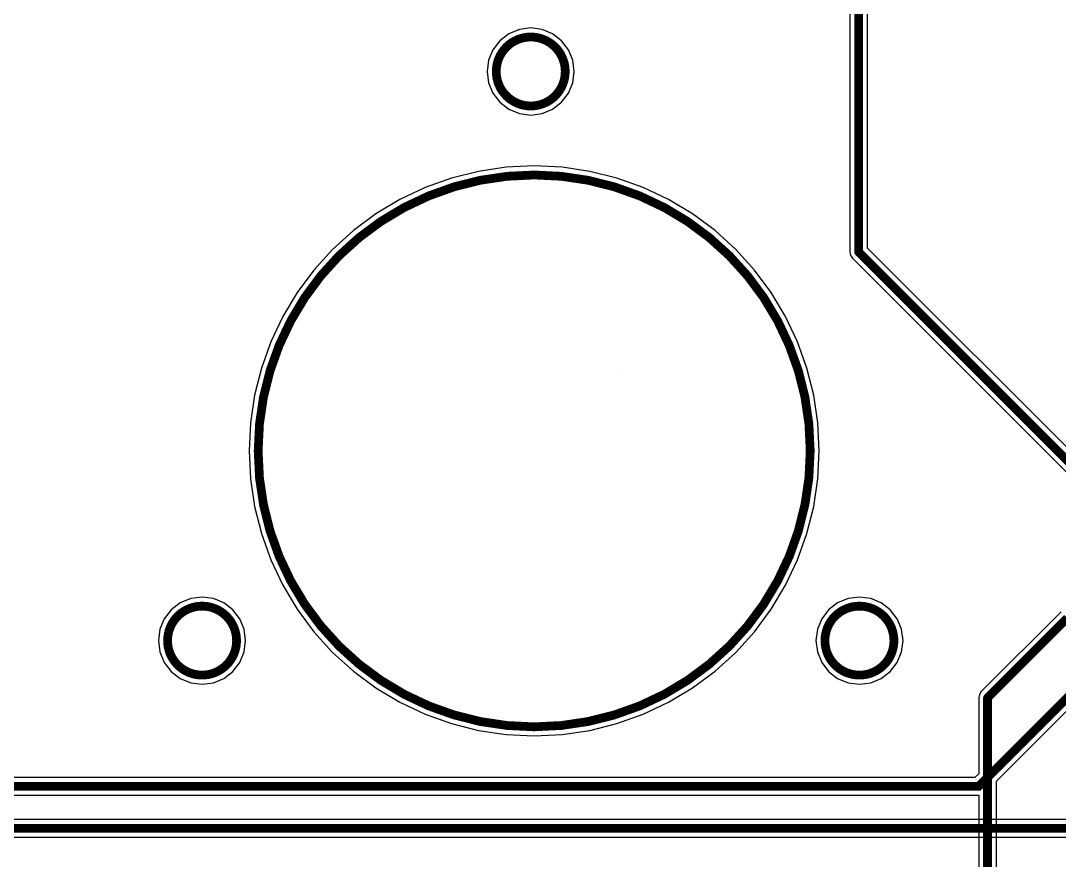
# Model space of a CAD drawing. Header units: millimetres. Extents: x 60.3 to 156.5, y 68.2 to 164.5.
# Drawn here: x 93.52 to 123.62, y 104.46 to 128.8 of the extents above; entities that cross this region are included whole.
import ezdxf

# ---------------------------------------------------------------- set-up
doc = ezdxf.new("R2010")
doc.units = ezdxf.units.MM
for name, color, linetype in [('BottomLayer', 5, 'Continuous'), ('KeepOutLayer', 6, 'Continuous'), ('MultiLayer', 9, 'Continuous'), ('TopLayer', 1, 'Continuous')]:
    doc.layers.add(name, color=color, linetype=linetype)

msp = doc.modelspace()

# ---------------------------------------------------------------- linework, layer by layer
at = {"layer": 'BottomLayer'}
for p, q in [((107.973, 128.547), (107.669, 128.421)), ((108.3, 128.59), (107.973, 128.547)), ((108.627, 128.547), (108.3, 128.59)), ((108.931, 128.421), (108.627, 128.547)), ((107.407, 128.22), (107.206, 127.958)), ((107.669, 128.421), (107.407, 128.22)), ((109.193, 128.22), (108.931, 128.421)), ((109.394, 127.958), (109.193, 128.22)), ((107.206, 127.958), (107.08, 127.654)), ((109.52, 127.654), (109.394, 127.958)), ((107.08, 127.654), (107.037, 127.327)), ((109.563, 127.327), (109.52, 127.654)), ((107.037, 127.327), (107.08, 127)), ((109.52, 127), (109.563, 127.327)), ((107.08, 127), (107.206, 126.696)), ((109.394, 126.696), (109.52, 127)), ((107.206, 126.696), (107.407, 126.434)), ((107.407, 126.434), (107.669, 126.233)), ((108.931, 126.233), (109.193, 126.434)), ((109.193, 126.434), (109.394, 126.696)), ((107.669, 126.233), (107.973, 126.107)), ((108.627, 126.107), (108.931, 126.233)), ((107.973, 126.107), (108.3, 126.064)), ((108.3, 126.064), (108.627, 126.107)), ((106.788, 124.43), (106.002, 124.233)), ((107.59, 124.549), (106.788, 124.43)), ((108.4, 124.589), (107.59, 124.549)), ((109.21, 124.549), (108.4, 124.589)), ((110.012, 124.43), (109.21, 124.549)), ((110.798, 124.233), (110.012, 124.43)), ((106.002, 124.233), (105.238, 123.96)), ((111.562, 123.96), (110.798, 124.233)), ((105.238, 123.96), (104.505, 123.613)), ((112.295, 123.613), (111.562, 123.96)), ((104.505, 123.613), (103.81, 123.197)), ((112.99, 123.197), (112.295, 123.613)), ((103.81, 123.197), (103.159, 122.714)), ((113.641, 122.714), (112.99, 123.197)), ((103.159, 122.714), (102.558, 122.169)), ((114.242, 122.169), (113.641, 122.714)), ((102.558, 122.169), (102.013, 121.568)), ((114.787, 121.568), (114.242, 122.169)), ((102.013, 121.568), (101.53, 120.917)), ((115.27, 120.917), (114.787, 121.568)), ((101.53, 120.917), (101.114, 120.222)), ((115.686, 120.222), (115.27, 120.917)), ((101.114, 120.222), (100.767, 119.489)), ((116.033, 119.489), (115.686, 120.222)), ((100.767, 119.489), (100.494, 118.725)), ((116.306, 118.725), (116.033, 119.489)), ((100.494, 118.725), (100.297, 117.939)), ((116.503, 117.939), (116.306, 118.725)), ((100.297, 117.939), (100.178, 117.137)), ((116.622, 117.137), (116.503, 117.939)), ((100.178, 117.137), (100.138, 116.327)), ((116.662, 116.327), (116.622, 117.137)), ((100.138, 116.327), (100.178, 115.517)), ((116.622, 115.517), (116.662, 116.327)), ((100.178, 115.517), (100.297, 114.715)), ((116.503, 114.715), (116.622, 115.517)), ((100.297, 114.715), (100.494, 113.929)), ((116.306, 113.929), (116.503, 114.715)), ((100.494, 113.929), (100.767, 113.165)), ((116.033, 113.165), (116.306, 113.929)), ((100.767, 113.165), (101.114, 112.432)), ((115.686, 112.432), (116.033, 113.165)), ((101.114, 112.432), (101.53, 111.737)), ((115.27, 111.737), (115.686, 112.432)), ((98.447, 112.047), (98.142, 111.921)), ((98.774, 112.09), (98.447, 112.047)), ((99.101, 112.047), (98.774, 112.09)), ((99.405, 111.921), (99.101, 112.047)), ((117.499, 112.047), (117.195, 111.921)), ((117.826, 112.09), (117.499, 112.047)), ((118.153, 112.047), (117.826, 112.09)), ((118.458, 111.921), (118.153, 112.047)), ((97.881, 111.72), (97.68, 111.458)), ((98.142, 111.921), (97.881, 111.72)), ((99.667, 111.72), (99.405, 111.921)), ((99.867, 111.458), (99.667, 111.72)), ((101.53, 111.737), (102.013, 111.086)), ((114.787, 111.086), (115.27, 111.737)), ((116.933, 111.72), (116.733, 111.458)), ((117.195, 111.921), (116.933, 111.72)), ((118.719, 111.72), (118.458, 111.921)), ((118.92, 111.458), (118.719, 111.72)), ((97.68, 111.458), (97.554, 111.154)), ((99.993, 111.154), (99.867, 111.458)), ((116.733, 111.458), (116.607, 111.154)), ((119.046, 111.154), (118.92, 111.458)), ((97.554, 111.154), (97.511, 110.827)), ((100.037, 110.827), (99.993, 111.154)), ((102.013, 111.086), (102.558, 110.485)), ((114.242, 110.485), (114.787, 111.086)), ((116.607, 111.154), (116.563, 110.827)), ((119.089, 110.827), (119.046, 111.154)), ((97.511, 110.827), (97.554, 110.5)), ((99.993, 110.5), (100.037, 110.827)), ((116.563, 110.827), (116.607, 110.5)), ((119.046, 110.5), (119.089, 110.827)), ((97.554, 110.5), (97.68, 110.196)), ((99.867, 110.196), (99.993, 110.5)), ((102.558, 110.485), (103.159, 109.94)), ((113.641, 109.94), (114.242, 110.485)), ((116.607, 110.5), (116.733, 110.196)), ((118.92, 110.196), (119.046, 110.5)), ((97.68, 110.196), (97.881, 109.934)), ((99.667, 109.934), (99.867, 110.196)), ((116.733, 110.196), (116.933, 109.934)), ((118.719, 109.934), (118.92, 110.196)), ((97.881, 109.934), (98.142, 109.733)), ((99.405, 109.733), (99.667, 109.934)), ((103.159, 109.94), (103.81, 109.457)), ((112.99, 109.457), (113.641, 109.94)), ((116.933, 109.934), (117.195, 109.733)), ((118.458, 109.733), (118.719, 109.934)), ((98.142, 109.733), (98.447, 109.607)), ((98.447, 109.607), (98.774, 109.564)), ((98.774, 109.564), (99.101, 109.607)), ((99.101, 109.607), (99.405, 109.733)), ((117.195, 109.733), (117.499, 109.607)), ((117.499, 109.607), (117.826, 109.564)), ((117.826, 109.564), (118.153, 109.607)), ((118.153, 109.607), (118.458, 109.733)), ((103.81, 109.457), (104.505, 109.041)), ((112.295, 109.041), (112.99, 109.457)), ((104.505, 109.041), (105.238, 108.694)), ((111.562, 108.694), (112.295, 109.041)), ((105.238, 108.694), (106.002, 108.421)), ((110.798, 108.421), (111.562, 108.694)), ((106.002, 108.421), (106.788, 108.224)), ((110.012, 108.224), (110.798, 108.421)), ((106.788, 108.224), (107.59, 108.105)), ((107.59, 108.105), (108.4, 108.065)), ((108.4, 108.065), (109.21, 108.105)), ((109.21, 108.105), (110.012, 108.224)), ((133.471, 105.642), (82.296, 105.642)), ((82.402, 105.128), (133.471, 105.128))]:
    msp.add_line(p, q, dxfattribs=at)
at = {"layer": 'BottomLayer', "const_width": 0.254}
msp.add_lwpolyline([(82.296, 105.385), (134.187, 105.385)], dxfattribs=at)
at = {"layer": 'KeepOutLayer'}
for points, const_width in [([(156.4, 116.327, 1), (60.4, 116.327, 1)], 0.254), ([(109.3, 127.327, 1), (107.3, 127.327, 1)], 0.254), ([(107.236, 127.327, 1), (107.363, 127.327, 1)], 0.127), ([(109.236, 127.327, 1), (109.363, 127.327, 1)], 0.127), ([(116.4, 116.327, 1), (100.4, 116.327, 1)], 0.254), ([(100.337, 116.327, 1), (100.464, 116.327, 1)], 0.127), ([(116.337, 116.327, 1), (116.464, 116.327, 1)], 0.127), ([(99.774, 110.827, 1), (97.774, 110.827, 1)], 0.254), ([(118.826, 110.827, 1), (116.826, 110.827, 1)], 0.254), ([(97.71, 110.827, 1), (97.837, 110.827, 1)], 0.127), ([(99.71, 110.827, 1), (99.837, 110.827, 1)], 0.127), ([(116.763, 110.827, 1), (116.89, 110.827, 1)], 0.127), ([(118.763, 110.827, 1), (118.89, 110.827, 1)], 0.127)]:
    msp.add_lwpolyline(points, format="xyb", close=True, dxfattribs=dict(at, const_width=const_width))
at = {"layer": 'MultiLayer'}
for p, q in [((107.826, 128.213), (108.008, 128.289)), ((108.008, 128.289), (108.202, 128.327)), ((108.202, 128.327), (108.398, 128.327)), ((108.398, 128.327), (108.592, 128.289)), ((108.592, 128.289), (108.774, 128.213)), ((107.414, 127.801), (107.523, 127.964)), ((107.523, 127.964), (107.663, 128.104)), ((107.663, 128.104), (107.826, 128.213)), ((108.774, 128.213), (108.937, 128.104)), ((108.937, 128.104), (109.077, 127.964)), ((109.077, 127.964), (109.186, 127.801)), ((107.3, 127.425), (107.338, 127.619)), ((107.338, 127.619), (107.414, 127.801)), ((109.186, 127.801), (109.262, 127.619)), ((109.262, 127.619), (109.3, 127.425)), ((107.3, 127.327), (107.3, 127.425)), ((107.3, 127.229), (107.3, 127.327)), ((109.3, 127.425), (109.3, 127.327)), ((109.3, 127.327), (109.3, 127.229)), ((107.338, 127.035), (107.3, 127.229)), ((107.414, 126.853), (107.338, 127.035)), ((109.262, 127.035), (109.186, 126.853)), ((109.3, 127.229), (109.262, 127.035)), ((107.523, 126.69), (107.414, 126.853)), ((109.186, 126.853), (109.077, 126.69)), ((107.663, 126.55), (107.523, 126.69)), ((107.826, 126.441), (107.663, 126.55)), ((108.008, 126.365), (107.826, 126.441)), ((108.774, 126.441), (108.592, 126.365)), ((108.937, 126.55), (108.774, 126.441)), ((109.077, 126.69), (108.937, 126.55)), ((108.202, 126.327), (108.008, 126.365)), ((108.398, 126.327), (108.202, 126.327)), ((108.592, 126.365), (108.398, 126.327)), ((107.225, 124.25), (108.007, 124.327)), ((108.007, 124.327), (108.793, 124.327)), ((108.793, 124.327), (109.575, 124.25)), ((105.702, 123.868), (106.454, 124.097)), ((106.454, 124.097), (107.225, 124.25)), ((109.575, 124.25), (110.346, 124.097)), ((110.346, 124.097), (111.098, 123.868)), ((104.975, 123.568), (105.702, 123.868)), ((111.098, 123.868), (111.825, 123.568)), ((104.282, 123.197), (104.975, 123.568)), ((111.825, 123.568), (112.518, 123.197)), ((103.629, 122.76), (104.282, 123.197)), ((112.518, 123.197), (113.171, 122.76)), ((103.021, 122.262), (103.629, 122.76)), ((113.171, 122.76), (113.779, 122.262)), ((102.465, 121.706), (103.021, 122.262)), ((113.779, 122.262), (114.335, 121.706)), ((101.967, 121.098), (102.465, 121.706)), ((114.335, 121.706), (114.833, 121.098)), ((101.53, 120.445), (101.967, 121.098)), ((114.833, 121.098), (115.27, 120.445)), ((101.159, 119.752), (101.53, 120.445)), ((115.27, 120.445), (115.641, 119.752)), ((100.859, 119.025), (101.159, 119.752)), ((115.641, 119.752), (115.941, 119.025)), ((100.63, 118.273), (100.859, 119.025)), ((115.941, 119.025), (116.17, 118.273)), ((111, 118.627), (111, 118.627)), ((100.477, 117.502), (100.63, 118.273)), ((116.17, 118.273), (116.323, 117.502)), ((100.4, 116.72), (100.477, 117.502)), ((116.323, 117.502), (116.4, 116.72)), ((100.4, 116.327), (100.4, 116.72)), ((116.4, 116.72), (116.4, 116.327)), ((100.4, 115.934), (100.4, 116.327)), ((116.4, 116.327), (116.4, 115.934)), ((100.477, 115.152), (100.4, 115.934)), ((116.4, 115.934), (116.323, 115.152)), ((100.63, 114.381), (100.477, 115.152)), ((116.323, 115.152), (116.17, 114.381)), ((100.859, 113.629), (100.63, 114.381)), ((116.17, 114.381), (115.941, 113.629)), ((101.159, 112.902), (100.859, 113.629)), ((115.941, 113.629), (115.641, 112.902)), ((101.53, 112.209), (101.159, 112.902)), ((115.641, 112.902), (115.27, 112.209)), ((101.967, 111.556), (101.53, 112.209)), ((115.27, 112.209), (114.833, 111.556)), ((98.136, 111.604), (98.3, 111.713)), ((98.3, 111.713), (98.482, 111.789)), ((98.482, 111.789), (98.675, 111.827)), ((98.675, 111.827), (98.872, 111.827)), ((98.872, 111.827), (99.065, 111.789)), ((99.065, 111.789), (99.247, 111.713)), ((99.247, 111.713), (99.411, 111.604)), ((117.353, 111.713), (117.189, 111.604)), ((117.535, 111.789), (117.353, 111.713)), ((117.728, 111.827), (117.535, 111.789)), ((117.826, 111.827), (117.728, 111.827)), ((117.925, 111.827), (117.826, 111.827)), ((118.118, 111.789), (117.925, 111.827)), ((118.3, 111.713), (118.118, 111.789)), ((118.464, 111.604), (118.3, 111.713)), ((97.888, 111.301), (97.997, 111.464)), ((97.997, 111.464), (98.136, 111.604)), ((99.411, 111.604), (99.55, 111.464)), ((99.55, 111.464), (99.66, 111.301)), ((102.465, 110.948), (101.967, 111.556)), ((114.833, 111.556), (114.335, 110.948)), ((117.05, 111.464), (116.94, 111.301)), ((117.189, 111.604), (117.05, 111.464)), ((118.603, 111.464), (118.464, 111.604)), ((118.712, 111.301), (118.603, 111.464)), ((97.774, 110.925), (97.812, 111.119)), ((97.812, 111.119), (97.888, 111.301)), ((99.66, 111.301), (99.735, 111.119)), ((99.735, 111.119), (99.774, 110.925)), ((116.865, 111.119), (116.826, 110.925)), ((116.94, 111.301), (116.865, 111.119)), ((118.788, 111.119), (118.712, 111.301)), ((118.826, 110.925), (118.788, 111.119)), ((97.774, 110.827), (97.774, 110.925)), ((97.774, 110.729), (97.774, 110.827)), ((99.774, 110.925), (99.774, 110.827)), ((99.774, 110.827), (99.774, 110.729)), ((103.021, 110.392), (102.465, 110.948)), ((114.335, 110.948), (113.779, 110.392)), ((116.826, 110.925), (116.826, 110.827)), ((116.826, 110.827), (116.826, 110.827)), ((116.826, 110.827), (116.826, 110.729)), ((118.826, 110.827), (118.826, 110.925)), ((118.826, 110.729), (118.826, 110.827)), ((97.812, 110.535), (97.774, 110.729)), ((97.888, 110.353), (97.812, 110.535)), ((99.735, 110.535), (99.66, 110.353)), ((99.774, 110.729), (99.735, 110.535)), ((116.826, 110.729), (116.865, 110.535)), ((116.865, 110.535), (116.94, 110.353)), ((118.712, 110.353), (118.788, 110.535)), ((118.788, 110.535), (118.826, 110.729)), ((97.997, 110.19), (97.888, 110.353)), ((98.136, 110.05), (97.997, 110.19)), ((99.55, 110.19), (99.411, 110.05)), ((99.66, 110.353), (99.55, 110.19)), ((103.629, 109.894), (103.021, 110.392)), ((113.779, 110.392), (113.171, 109.894)), ((116.94, 110.353), (117.05, 110.19)), ((117.05, 110.19), (117.189, 110.05)), ((118.464, 110.05), (118.603, 110.19)), ((118.603, 110.19), (118.712, 110.353)), ((98.3, 109.941), (98.136, 110.05)), ((98.482, 109.865), (98.3, 109.941)), ((98.675, 109.827), (98.482, 109.865)), ((99.065, 109.865), (98.872, 109.827)), ((99.247, 109.941), (99.065, 109.865)), ((99.411, 110.05), (99.247, 109.941)), ((104.282, 109.457), (103.629, 109.894)), ((113.171, 109.894), (112.518, 109.457)), ((117.189, 110.05), (117.353, 109.941)), ((117.353, 109.941), (117.535, 109.865)), ((117.535, 109.865), (117.728, 109.827)), ((117.925, 109.827), (118.118, 109.865)), ((118.118, 109.865), (118.3, 109.941)), ((118.3, 109.941), (118.464, 110.05)), ((98.872, 109.827), (98.675, 109.827)), ((117.728, 109.827), (117.826, 109.827)), ((117.826, 109.827), (117.925, 109.827)), ((104.975, 109.086), (104.282, 109.457)), ((112.518, 109.457), (111.825, 109.086)), ((105.702, 108.786), (104.975, 109.086)), ((111.825, 109.086), (111.098, 108.786)), ((106.454, 108.557), (105.702, 108.786)), ((111.098, 108.786), (110.346, 108.557)), ((107.225, 108.404), (106.454, 108.557)), ((108.007, 108.327), (107.225, 108.404)), ((109.575, 108.404), (108.793, 108.327)), ((110.346, 108.557), (109.575, 108.404)), ((108.793, 108.327), (108.007, 108.327))]:
    msp.add_line(p, q, dxfattribs=at)
at = {"layer": 'TopLayer'}
for p, q in [((117.546, 133.965), (117.546, 122.096)), ((118.06, 122.203), (118.06, 133.965)), ((107.973, 128.547), (107.669, 128.421)), ((108.3, 128.59), (107.973, 128.547)), ((108.627, 128.547), (108.3, 128.59)), ((108.931, 128.421), (108.627, 128.547)), ((107.407, 128.22), (107.206, 127.958)), ((107.669, 128.421), (107.407, 128.22)), ((109.193, 128.22), (108.931, 128.421)), ((109.394, 127.958), (109.193, 128.22)), ((107.206, 127.958), (107.08, 127.654)), ((109.52, 127.654), (109.394, 127.958)), ((107.08, 127.654), (107.037, 127.327)), ((109.563, 127.327), (109.52, 127.654)), ((107.037, 127.327), (107.08, 127)), ((109.52, 127), (109.563, 127.327)), ((107.08, 127), (107.206, 126.696)), ((109.394, 126.696), (109.52, 127)), ((107.206, 126.696), (107.407, 126.434)), ((107.407, 126.434), (107.669, 126.233)), ((108.931, 126.233), (109.193, 126.434)), ((109.193, 126.434), (109.394, 126.696)), ((107.669, 126.233), (107.973, 126.107)), ((108.627, 126.107), (108.931, 126.233)), ((107.973, 126.107), (108.3, 126.064)), ((108.3, 126.064), (108.627, 126.107)), ((106.788, 124.43), (106.002, 124.233)), ((107.59, 124.549), (106.788, 124.43)), ((108.4, 124.589), (107.59, 124.549)), ((109.21, 124.549), (108.4, 124.589)), ((110.012, 124.43), (109.21, 124.549)), ((110.798, 124.233), (110.012, 124.43)), ((106.002, 124.233), (105.238, 123.96)), ((111.562, 123.96), (110.798, 124.233)), ((105.238, 123.96), (104.505, 123.613)), ((112.295, 123.613), (111.562, 123.96)), ((104.505, 123.613), (103.81, 123.197)), ((112.99, 123.197), (112.295, 123.613)), ((103.81, 123.197), (103.159, 122.714)), ((113.641, 122.714), (112.99, 123.197)), ((103.159, 122.714), (102.558, 122.169)), ((114.242, 122.169), (113.641, 122.714)), ((128.007, 112.256), (118.06, 122.203)), ((102.558, 122.169), (102.013, 121.568)), ((114.787, 121.568), (114.242, 122.169)), ((117.546, 122.096), (117.566, 121.998)), ((117.566, 121.998), (117.621, 121.915)), ((117.621, 121.915), (127.646, 111.89)), ((102.013, 121.568), (101.53, 120.917)), ((115.27, 120.917), (114.787, 121.568)), ((101.53, 120.917), (101.114, 120.222)), ((115.686, 120.222), (115.27, 120.917)), ((101.114, 120.222), (100.767, 119.489)), ((116.033, 119.489), (115.686, 120.222)), ((100.767, 119.489), (100.494, 118.725)), ((116.306, 118.725), (116.033, 119.489)), ((100.494, 118.725), (100.297, 117.939)), ((116.503, 117.939), (116.306, 118.725)), ((100.297, 117.939), (100.178, 117.137)), ((116.622, 117.137), (116.503, 117.939)), ((100.178, 117.137), (100.138, 116.327)), ((116.662, 116.327), (116.622, 117.137)), ((100.138, 116.327), (100.178, 115.517)), ((116.622, 115.517), (116.662, 116.327)), ((100.178, 115.517), (100.297, 114.715)), ((116.503, 114.715), (116.622, 115.517)), ((100.297, 114.715), (100.494, 113.929)), ((116.306, 113.929), (116.503, 114.715)), ((100.494, 113.929), (100.767, 113.165)), ((116.033, 113.165), (116.306, 113.929)), ((100.767, 113.165), (101.114, 112.432)), ((115.686, 112.432), (116.033, 113.165)), ((101.114, 112.432), (101.53, 111.737)), ((115.27, 111.737), (115.686, 112.432)), ((98.447, 112.047), (98.142, 111.921)), ((98.774, 112.09), (98.447, 112.047)), ((99.101, 112.047), (98.774, 112.09)), ((99.405, 111.921), (99.101, 112.047)), ((117.499, 112.047), (117.195, 111.921)), ((117.826, 112.09), (117.499, 112.047)), ((118.153, 112.047), (117.826, 112.09)), ((118.458, 111.921), (118.153, 112.047)), ((97.881, 111.72), (97.68, 111.458)), ((98.142, 111.921), (97.881, 111.72)), ((99.667, 111.72), (99.405, 111.921)), ((99.867, 111.458), (99.667, 111.72)), ((101.53, 111.737), (102.013, 111.086)), ((114.787, 111.086), (115.27, 111.737)), ((116.933, 111.72), (116.733, 111.458)), ((117.195, 111.921), (116.933, 111.72)), ((118.719, 111.72), (118.458, 111.921)), ((118.92, 111.458), (118.719, 111.72)), ((97.68, 111.458), (97.554, 111.154)), ((99.993, 111.154), (99.867, 111.458)), ((116.733, 111.458), (116.607, 111.154)), ((119.046, 111.154), (118.92, 111.458)), ((123.669, 111.659), (121.357, 109.347)), ((97.554, 111.154), (97.511, 110.827)), ((100.037, 110.827), (99.993, 111.154)), ((102.013, 111.086), (102.558, 110.485)), ((114.242, 110.485), (114.787, 111.086)), ((116.607, 111.154), (116.563, 110.827)), ((119.089, 110.827), (119.046, 111.154)), ((121.796, 106.751), (126.265, 111.22)), ((97.511, 110.827), (97.554, 110.5)), ((99.993, 110.5), (100.037, 110.827)), ((116.563, 110.827), (116.607, 110.5)), ((119.046, 110.5), (119.089, 110.827)), ((97.554, 110.5), (97.68, 110.196)), ((99.867, 110.196), (99.993, 110.5)), ((102.558, 110.485), (103.159, 109.94)), ((113.641, 109.94), (114.242, 110.485)), ((116.607, 110.5), (116.733, 110.196)), ((118.92, 110.196), (119.046, 110.5)), ((97.68, 110.196), (97.881, 109.934)), ((99.667, 109.934), (99.867, 110.196)), ((116.733, 110.196), (116.933, 109.934)), ((118.719, 109.934), (118.92, 110.196)), ((97.881, 109.934), (98.142, 109.733)), ((99.405, 109.733), (99.667, 109.934)), ((103.159, 109.94), (103.81, 109.457)), ((112.99, 109.457), (113.641, 109.94)), ((116.933, 109.934), (117.195, 109.733)), ((118.458, 109.733), (118.719, 109.934)), ((98.142, 109.733), (98.447, 109.607)), ((98.447, 109.607), (98.774, 109.564)), ((98.774, 109.564), (99.101, 109.607)), ((99.101, 109.607), (99.405, 109.733)), ((117.195, 109.733), (117.499, 109.607)), ((117.499, 109.607), (117.826, 109.564)), ((117.826, 109.564), (118.153, 109.607)), ((118.153, 109.607), (118.458, 109.733)), ((103.81, 109.457), (104.505, 109.041)), ((112.295, 109.041), (112.99, 109.457)), ((121.302, 109.264), (121.282, 109.166)), ((121.357, 109.347), (121.302, 109.264)), ((104.505, 109.041), (105.238, 108.694)), ((111.562, 108.694), (112.295, 109.041)), ((121.282, 109.166), (121.282, 106.964)), ((105.238, 108.694), (106.002, 108.421)), ((110.798, 108.421), (111.562, 108.694)), ((106.002, 108.421), (106.788, 108.224)), ((110.012, 108.224), (110.798, 108.421)), ((106.788, 108.224), (107.59, 108.105)), ((107.59, 108.105), (108.4, 108.065)), ((108.4, 108.065), (109.21, 108.105)), ((109.21, 108.105), (110.012, 108.224)), ((121.175, 106.857), (81.586, 106.857)), ((121.282, 106.964), (121.175, 106.857)), ((121.796, 86.659), (121.796, 106.751)), ((81.586, 106.343), (121.281, 106.343)), ((121.281, 106.343), (121.282, 106.342)), ((121.282, 106.342), (121.282, 87.181))]:
    msp.add_line(p, q, dxfattribs=at)
at = {"layer": 'TopLayer', "const_width": 0.254}
for points in [[(117.803, 122.096), (117.803, 135.004)], [(117.803, 122.096), (128.422, 111.477)], [(121.539, 109.166), (123.85, 111.477)], [(121.539, 106.858), (126.158, 111.477)], [(121.539, 106.858), (121.539, 109.166)], [(121.281, 106.6), (121.539, 106.858)], [(121.539, 86.659), (121.539, 106.858)], [(80.57, 106.6), (121.281, 106.6)]]:
    msp.add_lwpolyline(points, dxfattribs=at)
at = {"layer": 'TopLayer', "const_width": 0.127}
for points in [[(117.74, 122.096, 1), (117.867, 122.096, 1)], [(117.74, 122.096, 1), (117.867, 122.096, 1)], [(121.475, 109.166, 1), (121.603, 109.166, 1)], [(121.475, 109.166, 1), (121.603, 109.166, 1)], [(121.475, 106.858, 1), (121.603, 106.858, 1)], [(121.475, 106.858, 1), (121.603, 106.858, 1)], [(121.475, 106.858, 1), (121.603, 106.858, 1)], [(121.475, 106.858, 1), (121.603, 106.858, 1)], [(121.218, 106.6, 1), (121.345, 106.6, 1)], [(121.218, 106.6, 1), (121.345, 106.6, 1)]]:
    msp.add_lwpolyline(points, format="xyb", close=True, dxfattribs=at)

doc.saveas('drawing.dxf')
